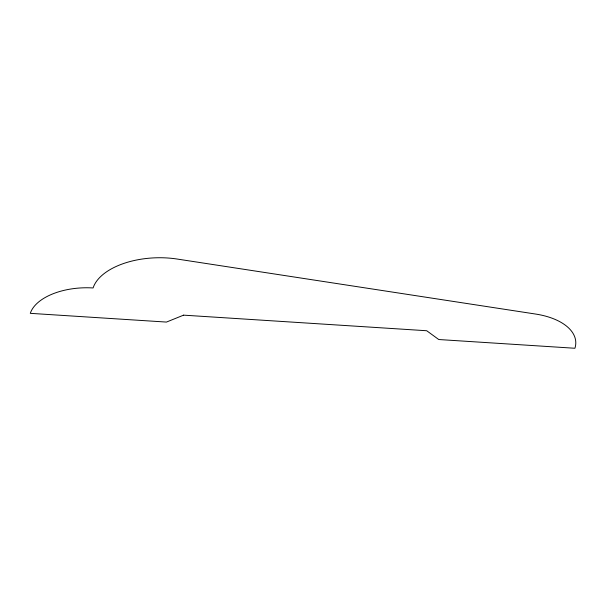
<?xml version="1.0" encoding="UTF-8"?>
<svg xmlns="http://www.w3.org/2000/svg" width="606" height="606" viewBox="0 0 606 606"><rect width="100%" height="100%" fill="white"/><g stroke="black" fill="none" stroke-linecap="round" stroke-linejoin="round"><path stroke-width="0.91" d="M183.58 315.15L166.453 322.074L30.3 313.34A54.32 28.952 -2.3 0 1 93.097 287.964A64.198 34.209 -2.3 0 1 177.05 259.027L535.704 314.067A59.259 31.58 -2.3 0 1 574.912 348.261L438.759 339.527L426.707 330.74L183.58 315.15"/></g></svg>
